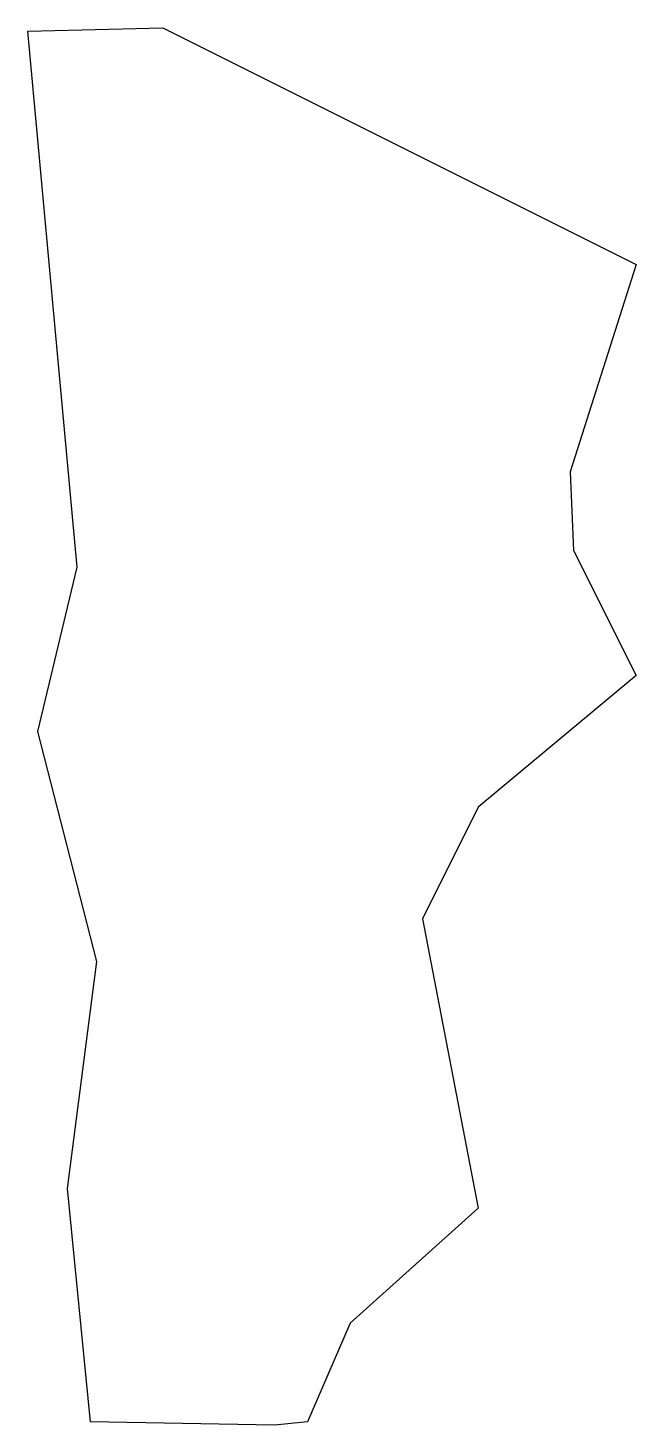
# Model space of a CAD drawing. Header units: metres. Extents: x 157 to 342, y 88 to 513.
import ezdxf

# ---------------------------------------------------------------- set-up
doc = ezdxf.new("R2010")
doc.units = ezdxf.units.M

msp = doc.modelspace()

# ---------------------------------------------------------------- linework, layer by layer
msp.add_lwpolyline([(232, 88), (176, 89), (169, 160), (178, 229), (160, 299), (172, 349), (157, 512), (198, 513), (342, 441), (322, 378), (323, 354), (342, 316), (294, 276), (277, 242), (294, 154), (255, 119), (242, 89), (232, 88)], close=True)

doc.saveas('drawing.dxf')
